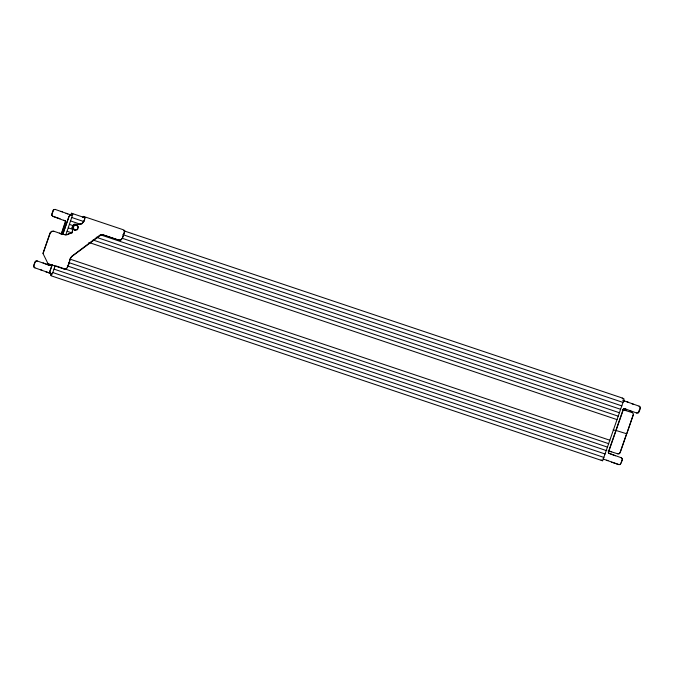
<?xml version="1.0" encoding="UTF-8"?>
<svg xmlns="http://www.w3.org/2000/svg" width="674" height="674" viewBox="0 0 674 674"><rect width="100%" height="100%" fill="white"/><g stroke="black" fill="none" stroke-linecap="round" stroke-linejoin="round"><path stroke-width="1.01" d="M50.634 272.608C49.817 281.732 54.586 267.966 55.049 265.817M65.825 234.889L72.893 214.012L71.503 213.245L70.5 215.562M51.359 275.868L602.489 460.746L602.893 460.148L623.956 399.674L624.031 398.89L622.633 398.132L123.418 230.668M76.701 225.082L74.081 225.647L73.188 228.225L74.907 230.238L77.527 229.682L78.428 227.096L76.364 224.897L73.744 225.461L72.851 228.039L74.907 230.238M43.102 253.466L50.196 233.103L51.687 231.46L53.869 231.275M61.107 234.4L65.513 221.072L52.901 216.346L51.721 215.343L52.85 210.541L53.76 209.504L55.293 209.471M61.275 234.493L65.732 221.704L65.302 220.794L63.642 220.204M52.151 264.596L49.758 271.462L49.842 272.835L50.828 273.745M62.749 234.156L68.908 216.489L69.826 215.453L71.174 215.326M52.319 264.68L49.927 271.555L50.011 272.919L50.997 273.829M62.918 234.249L69.068 216.573L69.995 215.545L71.334 215.419M74.57 230.053L77.19 229.497L78.091 226.919L76.364 224.897M67.476 267.047L70.711 257.763L71.739 256.356L99.929 235.116L102.692 234.763L118.818 240.171L120.966 239.969L122.441 238.318L124.597 232.134L124.749 230.584L123.182 229.724L83.441 216.396L82.632 217.584M626.289 434.663L620.038 452.616L619.111 453.669L617.738 453.762M633.198 414.822L626.727 433.795L615.674 430.357M621.234 462.49L622.136 459.912L622.077 458.539L621.099 457.654M622.228 398.73L622.633 398.132M637.983 412.859L640.081 408.368L640.03 406.995M620.939 463.35L620.038 464.403L618.707 464.529L602.893 458.935M53.971 209.614L51.864 214.088L51.94 215.453M50.483 264.907L49.581 265.371L43.06 262.877M50.651 265L49.741 265.463L37.129 260.914L35.806 261.049L34.896 262.085L33.7 265.522L33.776 266.887L34.736 267.78L51.157 273.577M83.012 217.239C86.904 217.399 83.155 222.252 81.866 223.616L78.791 224.535L74.25 224.257L72.64 225.664L72.059 227.728L72.691 229.733L72 232.437L66.751 234.704M66.726 268.176L65.605 268.901L63.853 268.901M101.353 234.695L71.907 256.44C68.47 259.751 70.096 266.474 65.766 268.993L64.013 268.993L51.494 264.756M37.348 261.015L36.025 261.158L35.115 262.194L33.919 265.632L33.995 266.997L34.947 267.89M636.652 412.985L638.202 412.968L639.104 411.915L640.3 408.478L640.241 407.104L639.053 406.11M64.931 234.729L66.911 234.796L72.169 232.522L72.859 229.826L72.219 227.812L72.8 225.756L74.41 224.341L78.951 224.627L82.026 223.709L84.039 221.139L85.093 217.778L83.441 216.396M60.492 233.457L61.932 233.768M51.157 264.697L48.621 264.048M623.18 409.8L632.212 412.598M60.062 233.339L60.652 233.541M49.295 264.259L51.654 264.848M61.764 233.684L62.421 233.92M608.327 450.889L617.847 453.838L619.229 453.737L620.147 452.692L633.307 414.889L633.231 413.507L632.102 412.53M626.045 410.508L622.852 409.741M611.68 451.74L608.159 450.864M59.388 233.12L60.23 233.423M55.074 209.37L71.495 215.158M639.264 406.22L623.231 400.516M52.682 216.236L60.037 218.713M636.871 413.086L624.587 408.68L623.517 409.093L608.437 452.389L609.035 453.358L615.387 455.801M71.503 213.245L83.483 217.264M71.907 217.559L83.888 221.578M122.828 234.645L623.037 402.445M70.711 220.996L80.695 224.349M122.626 238.411L621.841 405.883M102.532 234.678L118.649 240.079L120.806 239.877L122.28 238.234L124.513 231.266M69.515 224.434L73.508 225.773M100.468 234.813L620.644 409.312M68.318 227.871L73.306 229.548M96.272 237.248L619.448 412.749M67.122 231.308L72.11 232.977M93.079 240.011L618.252 416.187M88.884 242.446L617.055 419.624M62.261 233.827L65.1 234.813M613.18 429.801L615.809 430.652M69.725 259.043L609.877 440.24M68.529 262.481L608.681 443.677M67.333 265.918L607.485 447.115M56.153 266.003L606.288 450.552M53.954 269.103L605.092 453.99M52.757 272.54L603.896 457.427M51.317 273.669L45.697 271.748M67.695 213.919L66.035 213.329M59.548 233.204L53.701 231.19L51.519 231.376L50.028 233.019L42.942 253.382L47.972 263.635M633.341 404.257L631.909 403.743M61.005 211.333L62.429 211.847M630.94 411.123L629.516 410.609M40.659 269.743L42.091 270.257M626.989 401.78L628.303 402.252M609.035 453.324L621.318 457.764L622.296 458.649L622.346 460.022L620.257 464.512L618.926 464.63L611.571 462.153M606.642 460.19L607.965 460.671M625.91 409.126L624.259 408.537L623.349 409L608.268 452.296L608.698 453.206M601.098 459.98L602.489 460.746M47.812 263.542L48.781 264.132M623.172 400.255L624.175 401.156M623.003 400.171L624.014 401.064"/></g></svg>
